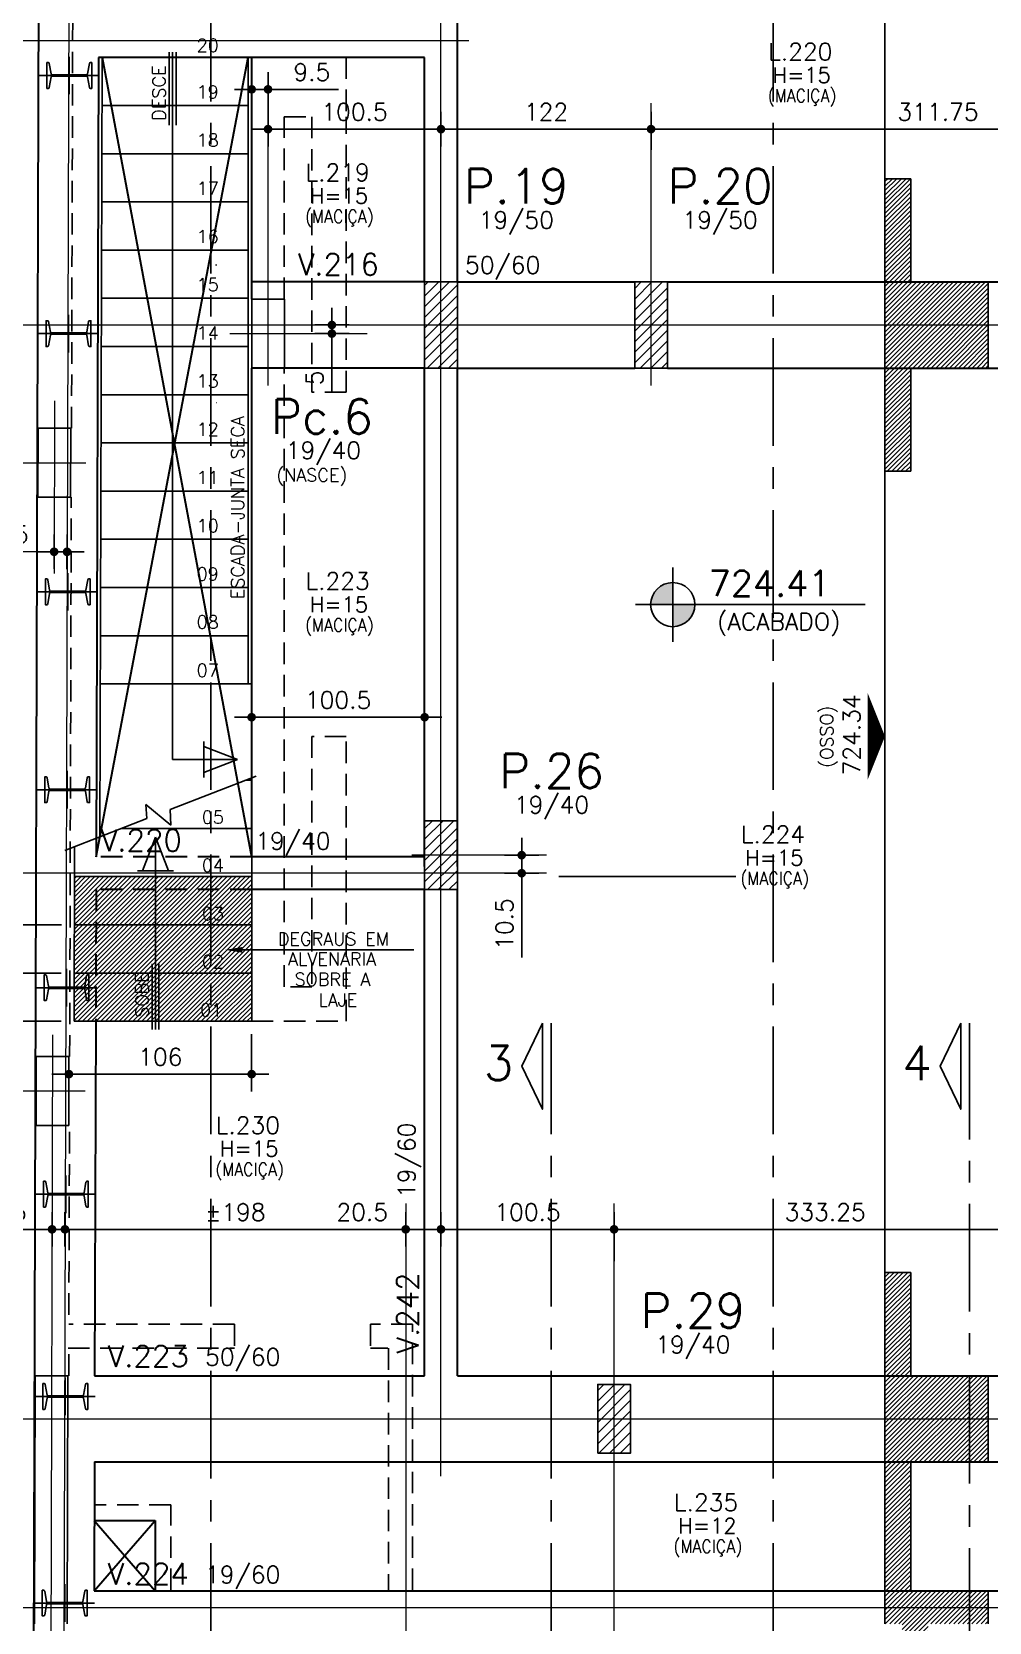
# Model space of a CAD drawing. Header units: inches. Extents: x 0 to 5940, y 0 to 4205.
# Drawn here: x 377 to 933, y 1956 to 2880 of the extents above; entities that cross this region are included whole.
import ezdxf
from ezdxf.enums import TextEntityAlignment as Align

# ---------------------------------------------------------------- set-up
doc = ezdxf.new("R2010")
doc.units = ezdxf.units.IN
doc.header["$LTSCALE"] = 50
doc.header["$MEASUREMENT"] = 0
for name, pattern in [('CENTER', [2, 1.25, -0.25, 0.25, -0.25]), ('DOT', [6.35, 0, -6.35]), ('HIDDEN', [0.375, 0.25, -0.125])]:
    doc.linetypes.add(name, pattern=pattern)
for name, color, linetype in [('ALVENARIA', 10, 'HIDDEN'), ('CORTE-FORMA', 1, 'Continuous'), ('COTA', 6, 'Continuous'), ('ESCADA', 8, 'Continuous'), ('FO-HACHURA_PILAR-MORRE', 252, 'Continuous'), ('FO-TEXTO-LAJES', 152, 'Continuous'), ('FO-TEXTO-VIGAS', 3, 'Continuous'), ('NIVEL', 3, 'Continuous'), ('NIVEL-ARQUITETURA', 3, 'Continuous'), ('P-M', 7, 'Continuous'), ('P-N', 5, 'Continuous'), ('PERFIL-CORTINA', 253, 'Continuous'), ('PILAR METALICO', 210, 'Continuous'), ('TEXTO', 3, 'Continuous')]:
    doc.layers.add(name, color=color, linetype=linetype)
for name, color, linetype, lineweight in [('CR-Pilares', 1, 'Continuous', 20), ('FO-Eixos', 150, 'Continuous', 5), ('FO-Textos dos pilares', 3, 'Continuous', 20), ('FO-Vigas', 2, 'Continuous', 30), ('SEM LAJE', 8, 'Continuous', 30)]:
    doc.layers.add(name, color=color, linetype=linetype, lineweight=lineweight)
doc.styles.add('ROMANS', font='romans.shx')
doc.dimstyles.new('COTA_50', dxfattribs={"dimscale": 5, "dimtxt": 2, "dimasz": 1, "dimexe": 2, "dimexo": 1.5, "dimgap": 1, "dimtad": 1, "dimzin": 12, "dimdsep": 46, "dimtxsty": 'ROMANS', "dimblk1": 'COTA', "dimblk2": 'COTA', "dimsah": 1, "dimcen": -4, "dimdle": 1.5, "dimclrd": 6, "dimclre": 6, "dimclrt": 3, "dimadec": 0, "dimazin": 0, "dimtfac": 1, "dimtofl": 0, "dimtmove": 0, "dimatfit": 3, "dimldrblk": 'COTA', "dimfxl": 1, "dimtolj": 1, "dimtzin": 12, "dimarcsym": 0})
pattern_1 = [(45, (-4340.959, 9121.8574), (-3.0935922, 3.0935922), [])]

# ---------------------------------------------------------------- blocks, each defined once
blk = doc.blocks.new('COTA')
at = {"layer": 'COTA'}
for p, q in [((0, -2), (0, 2)), ((2, 0), (-2, 0))]:
    blk.add_line(p, q, dxfattribs=at)
at = {"layer": 'COTA', "const_width": 0.5}
blk.add_lwpolyline([(-0.25, 0, 1), (0.25, 0, 1)], format="xyb", close=True, dxfattribs=at)
blk = doc.blocks.new('*D62')
at = {"layer": 'COTA', "color": 6, "lineweight": -2, "transparency": 16777216}
for p, q in [((504.27, 2482.39), (504.27, 2471.83)), ((509.27, 2481.83), (599.77, 2481.83)), ((604.77, 2482.39), (604.77, 2471.83))]:
    blk.add_line(p, q, dxfattribs=at)
at = {"layer": 'Defpoints', "color": 0, "transparency": 16777216}
for p in [(504.27, 2489.89), (604.77, 2489.89), (604.77, 2481.83)]:
    blk.add_point(p, dxfattribs=at)
at = {"layer": 'COTA', "color": 6, "lineweight": -2, "transparency": 16777216, "xscale": 5, "yscale": 5, "zscale": 5, "rotation": 180}
blk.add_blockref('COTA', (504.27, 2481.83), dxfattribs=at)
at = {"layer": 'COTA', "color": 6, "lineweight": -2, "transparency": 16777216, "xscale": 5, "yscale": 5, "zscale": 5}
blk.add_blockref('COTA', (604.77, 2481.83), dxfattribs=at)
at = {"layer": 'COTA', "color": 3, "transparency": 16777216, "insert": (554.52, 2491.83), "char_height": 10, "attachment_point": 5, "style": 'ROMANS'}
blk.add_mtext('\\A1;100.5', dxfattribs=at)
blk = doc.blocks.new('*D104')
at = {"layer": 'COTA', "color": 6, "lineweight": -2, "transparency": 16777216}
for p, q in [((736.3, 2811.49), (736.3, 2833.49)), ((1048.05, 2811.49), (1048.05, 2833.49)), ((1043.05, 2823.49), (741.3, 2823.49))]:
    blk.add_line(p, q, dxfattribs=at)
at = {"layer": 'Defpoints', "color": 0, "transparency": 16777216}
for p in [(736.3, 2823.49), (736.3, 2803.99), (1048.05, 2803.99)]:
    blk.add_point(p, dxfattribs=at)
at = {"layer": 'COTA', "color": 6, "lineweight": -2, "transparency": 16777216, "xscale": 5, "yscale": 5, "zscale": 5, "rotation": 180}
blk.add_blockref('COTA', (736.3, 2823.49), dxfattribs=at)
at = {"layer": 'COTA', "color": 6, "lineweight": -2, "transparency": 16777216, "xscale": 5, "yscale": 5, "zscale": 5}
blk.add_blockref('COTA', (1048.05, 2823.49), dxfattribs=at)
at = {"layer": 'COTA', "color": 3, "transparency": 16777216, "insert": (902.97, 2833.49), "char_height": 10, "attachment_point": 5, "style": 'ROMANS'}
blk.add_mtext('\\A1;311.75', dxfattribs=at)
blk = doc.blocks.new('*D105')
at = {"layer": 'COTA', "color": 6, "lineweight": -2, "transparency": 16777216}
for p, q in [((614.27, 2825.7), (614.27, 2813.49)), ((731.3, 2823.49), (619.27, 2823.49)), ((736.3, 2825.7), (736.3, 2813.49))]:
    blk.add_line(p, q, dxfattribs=at)
at = {"layer": 'Defpoints', "color": 0, "transparency": 16777216}
for p in [(614.27, 2833.2), (736.3, 2833.2), (614.27, 2823.49)]:
    blk.add_point(p, dxfattribs=at)
at = {"layer": 'COTA', "color": 6, "lineweight": -2, "transparency": 16777216, "xscale": 5, "yscale": 5, "zscale": 5, "rotation": 180}
blk.add_blockref('COTA', (614.27, 2823.49), dxfattribs=at)
at = {"layer": 'COTA', "color": 6, "lineweight": -2, "transparency": 16777216, "xscale": 5, "yscale": 5, "zscale": 5}
blk.add_blockref('COTA', (736.3, 2823.49), dxfattribs=at)
at = {"layer": 'COTA', "color": 3, "transparency": 16777216, "insert": (675.29, 2833.49), "char_height": 10, "attachment_point": 5, "style": 'ROMANS'}
blk.add_mtext('\\A1;122', dxfattribs=at)
blk = doc.blocks.new('*D108')
at = {"layer": 'COTA', "color": 6, "lineweight": -2, "transparency": 16777216}
for p, q in [((513.8, 2819.11), (513.8, 2833.49)), ((614.27, 2819.11), (614.27, 2833.49)), ((609.27, 2823.49), (518.8, 2823.49))]:
    blk.add_line(p, q, dxfattribs=at)
at = {"layer": 'Defpoints', "color": 0, "transparency": 16777216}
for p in [(513.8, 2823.49), (513.8, 2811.61), (614.27, 2811.61)]:
    blk.add_point(p, dxfattribs=at)
at = {"layer": 'COTA', "color": 6, "lineweight": -2, "transparency": 16777216, "xscale": 5, "yscale": 5, "zscale": 5, "rotation": 180}
blk.add_blockref('COTA', (513.8, 2823.49), dxfattribs=at)
at = {"layer": 'COTA', "color": 6, "lineweight": -2, "transparency": 16777216, "xscale": 5, "yscale": 5, "zscale": 5}
blk.add_blockref('COTA', (614.27, 2823.49), dxfattribs=at)
at = {"layer": 'COTA', "color": 3, "transparency": 16777216, "insert": (564.04, 2833.49), "char_height": 10, "attachment_point": 5, "style": 'ROMANS'}
blk.add_mtext('\\A1;100.5', dxfattribs=at)
blk = doc.blocks.new('*D109')
at = {"layer": 'COTA', "color": 6, "lineweight": -2, "transparency": 16777216}
for p, q in [((504.3, 2853.79), (504.3, 2856.61)), ((513.8, 2822.48), (513.8, 2856.61)), ((499.3, 2846.61), (494.3, 2846.61)), ((518.8, 2846.61), (554.76, 2846.61))]:
    blk.add_line(p, q, dxfattribs=at)
at = {"layer": 'Defpoints', "color": 0, "transparency": 16777216}
for p in [(504.3, 2846.29), (513.8, 2846.61), (513.8, 2814.98)]:
    blk.add_point(p, dxfattribs=at)
at = {"layer": 'COTA', "color": 6, "lineweight": -2, "transparency": 16777216, "xscale": 5, "yscale": 5, "zscale": 5}
blk.add_blockref('COTA', (504.3, 2846.61), dxfattribs=at)
at = {"layer": 'COTA', "color": 6, "lineweight": -2, "transparency": 16777216, "xscale": 5, "yscale": 5, "zscale": 5, "rotation": 180}
blk.add_blockref('COTA', (513.8, 2846.61), dxfattribs=at)
at = {"layer": 'COTA', "color": 3, "transparency": 16777216, "insert": (539.28, 2856.61), "char_height": 10, "attachment_point": 5, "style": 'ROMANS'}
blk.add_mtext('\\A1;9.5', dxfattribs=at)
blk = doc.blocks.new('*D110')
at = {"layer": 'COTA', "color": 6, "lineweight": -2, "transparency": 16777216}
for p, q in [((388.35, 2188.47), (388.35, 2194.32)), ((395.85, 2188.44), (395.85, 2194.32)), ((383.35, 2184.32), (347.39, 2184.32)), ((400.85, 2184.32), (405.85, 2184.32))]:
    blk.add_line(p, q, dxfattribs=at)
at = {"layer": 'Defpoints', "color": 0, "transparency": 16777216}
for p in [(388.35, 2184.32), (388.35, 2180.97), (395.85, 2180.94)]:
    blk.add_point(p, dxfattribs=at)
at = {"layer": 'COTA', "color": 6, "lineweight": -2, "transparency": 16777216, "xscale": 5, "yscale": 5, "zscale": 5}
blk.add_blockref('COTA', (388.35, 2184.32), dxfattribs=at)
at = {"layer": 'COTA', "color": 6, "lineweight": -2, "transparency": 16777216, "xscale": 5, "yscale": 5, "zscale": 5, "rotation": 180}
blk.add_blockref('COTA', (395.85, 2184.32), dxfattribs=at)
at = {"layer": 'COTA', "color": 3, "transparency": 16777216, "insert": (362.87, 2194.32), "char_height": 10, "attachment_point": 5, "style": 'ROMANS'}
blk.add_mtext('\\A1;7.5', dxfattribs=at)
blk = doc.blocks.new('*D111')
at = {"layer": 'COTA', "color": 6, "lineweight": -2, "transparency": 16777216}
for p, q in [((395.82, 2180.25), (395.82, 2194.32)), ((593.77, 2180.25), (593.77, 2194.32)), ((400.82, 2184.32), (588.77, 2184.32))]:
    blk.add_line(p, q, dxfattribs=at)
at = {"layer": 'Defpoints', "color": 0, "transparency": 16777216}
for p in [(593.77, 2184.32), (395.82, 2172.75), (593.77, 2172.75)]:
    blk.add_point(p, dxfattribs=at)
at = {"layer": 'COTA', "color": 6, "lineweight": -2, "transparency": 16777216, "xscale": 5, "yscale": 5, "zscale": 5, "rotation": 180}
blk.add_blockref('COTA', (395.82, 2184.32), dxfattribs=at)
at = {"layer": 'COTA', "color": 6, "lineweight": -2, "transparency": 16777216, "xscale": 5, "yscale": 5, "zscale": 5}
blk.add_blockref('COTA', (593.77, 2184.32), dxfattribs=at)
at = {"layer": 'COTA', "color": 3, "transparency": 16777216, "insert": (494.8, 2194.32), "char_height": 10, "attachment_point": 5, "style": 'ROMANS'}
blk.add_mtext('\\A1;%%P198', dxfattribs=at)
blk = doc.blocks.new('*D112')
at = {"layer": 'COTA', "color": 6, "lineweight": -2, "transparency": 16777216}
for p, q in [((593.77, 2187.37), (593.77, 2194.32)), ((614.27, 2187.37), (614.27, 2194.32)), ((593.77, 2184.32), (548.29, 2184.32)), ((609.27, 2184.32), (598.77, 2184.32))]:
    blk.add_line(p, q, dxfattribs=at)
at = {"layer": 'Defpoints', "color": 0, "transparency": 16777216}
for p in [(593.77, 2184.32), (593.77, 2179.87), (614.27, 2179.87)]:
    blk.add_point(p, dxfattribs=at)
at = {"layer": 'COTA', "color": 6, "lineweight": -2, "transparency": 16777216, "xscale": 5, "yscale": 5, "zscale": 5, "rotation": 180}
blk.add_blockref('COTA', (593.77, 2184.32), dxfattribs=at)
at = {"layer": 'COTA', "color": 6, "lineweight": -2, "transparency": 16777216, "xscale": 5, "yscale": 5, "zscale": 5}
blk.add_blockref('COTA', (614.27, 2184.32), dxfattribs=at)
at = {"layer": 'COTA', "color": 3, "transparency": 16777216, "insert": (568.53, 2194.32), "char_height": 10, "attachment_point": 5, "style": 'ROMANS'}
blk.add_mtext('\\A1;20.5', dxfattribs=at)
blk = doc.blocks.new('*D113')
at = {"layer": 'COTA', "color": 6, "lineweight": -2, "transparency": 16777216}
for p, q in [((614.27, 2183.99), (614.27, 2194.32)), ((714.8, 2183.99), (714.8, 2194.32)), ((619.27, 2184.32), (709.8, 2184.32))]:
    blk.add_line(p, q, dxfattribs=at)
at = {"layer": 'Defpoints', "color": 0, "transparency": 16777216}
for p in [(714.8, 2184.32), (614.27, 2176.49), (714.8, 2176.49)]:
    blk.add_point(p, dxfattribs=at)
at = {"layer": 'COTA', "color": 6, "lineweight": -2, "transparency": 16777216, "xscale": 5, "yscale": 5, "zscale": 5, "rotation": 180}
blk.add_blockref('COTA', (614.27, 2184.32), dxfattribs=at)
at = {"layer": 'COTA', "color": 6, "lineweight": -2, "transparency": 16777216, "xscale": 5, "yscale": 5, "zscale": 5}
blk.add_blockref('COTA', (714.8, 2184.32), dxfattribs=at)
at = {"layer": 'COTA', "color": 3, "transparency": 16777216, "insert": (664.54, 2194.32), "char_height": 10, "attachment_point": 5, "style": 'ROMANS'}
blk.add_mtext('\\A1;100.5', dxfattribs=at)
blk = doc.blocks.new('*D114')
at = {"layer": 'COTA', "color": 6, "lineweight": -2, "transparency": 16777216}
for p, q in [((714.8, 2165.92), (714.8, 2194.32)), ((1048.05, 2165.92), (1048.05, 2194.32)), ((719.8, 2184.32), (1043.05, 2184.32))]:
    blk.add_line(p, q, dxfattribs=at)
at = {"layer": 'Defpoints', "color": 0, "transparency": 16777216}
for p in [(1048.05, 2184.32), (714.8, 2158.42), (1048.05, 2158.42)]:
    blk.add_point(p, dxfattribs=at)
at = {"layer": 'COTA', "color": 6, "lineweight": -2, "transparency": 16777216, "xscale": 5, "yscale": 5, "zscale": 5, "rotation": 180}
blk.add_blockref('COTA', (714.8, 2184.32), dxfattribs=at)
at = {"layer": 'COTA', "color": 6, "lineweight": -2, "transparency": 16777216, "xscale": 5, "yscale": 5, "zscale": 5}
blk.add_blockref('COTA', (1048.05, 2184.32), dxfattribs=at)
at = {"layer": 'COTA', "color": 3, "transparency": 16777216, "insert": (837.42, 2194.32), "char_height": 10, "attachment_point": 5, "style": 'ROMANS'}
blk.add_mtext('\\A1;333.25', dxfattribs=at)
blk = doc.blocks.new('*D268')
at = {"layer": 'COTA', "color": 6, "lineweight": -2, "transparency": 16777216}
for p, q in [((389.57, 2584.56), (389.58, 2587.95)), ((397.07, 2584.53), (397.08, 2587.93)), ((384.55, 2577.97), (348.6, 2578.07)), ((402.05, 2577.91), (407.05, 2577.9))]:
    blk.add_line(p, q, dxfattribs=at)
at = {"layer": 'Defpoints', "color": 0, "transparency": 16777216}
for p in [(389.55, 2577.95), (389.55, 2577.06), (397.05, 2577.03)]:
    blk.add_point(p, dxfattribs=at)
at = {"layer": 'COTA', "color": 6, "lineweight": -2, "transparency": 16777216, "xscale": 5, "yscale": 5, "zscale": 5}
for p, rotation in [((389.55, 2577.95), 359.8263163516679), ((397.05, 2577.93), 179.8263163516679)]:
    blk.add_blockref('COTA', p, dxfattribs=dict(at, rotation=rotation))
at = {"layer": 'COTA', "color": 3, "transparency": 16777216, "insert": (364.1, 2588.03), "char_height": 10, "attachment_point": 5, "rotation": 359.82632, "style": 'ROMANS'}
blk.add_mtext('\\A1;7.5', dxfattribs=at)
blk = doc.blocks.new('*D269')
at = {"layer": 'COTA', "color": 6, "lineweight": -2, "transparency": 16777216}
for p, q in [((661.14, 2406.71), (661.14, 2411.71)), ((668.03, 2401.71), (671.14, 2401.71)), ((661.14, 2386.21), (661.14, 2342.16)), ((668.03, 2391.21), (671.14, 2391.21))]:
    blk.add_line(p, q, dxfattribs=at)
at = {"layer": 'Defpoints', "color": 0, "transparency": 16777216}
for p in [(660.53, 2401.71), (660.53, 2391.21), (661.14, 2391.21)]:
    blk.add_point(p, dxfattribs=at)
at = {"layer": 'COTA', "color": 6, "lineweight": -2, "transparency": 16777216, "xscale": 5, "yscale": 5, "zscale": 5}
for p, rotation in [((661.14, 2401.71), 270), ((661.14, 2391.21), 90)]:
    blk.add_blockref('COTA', p, dxfattribs=dict(at, rotation=rotation))
at = {"layer": 'COTA', "color": 3, "transparency": 16777216, "insert": (651.14, 2361.68), "char_height": 10, "attachment_point": 5, "rotation": 90, "style": 'ROMANS'}
blk.add_mtext('\\A1;10.5', dxfattribs=at)
blk = doc.blocks.new('*D316')
at = {"layer": 'COTA', "color": 6, "lineweight": -2, "transparency": 16777216}
for p, q in [((504.3, 2297.71), (504.3, 2264.49)), ((398.16, 2277.21), (398.16, 2264.49)), ((403.16, 2274.49), (499.3, 2274.49))]:
    blk.add_line(p, q, dxfattribs=at)
at = {"layer": 'Defpoints', "color": 0, "transparency": 16777216}
for p in [(504.3, 2305.21), (398.16, 2284.71), (504.3, 2274.49)]:
    blk.add_point(p, dxfattribs=at)
at = {"layer": 'COTA', "color": 6, "lineweight": -2, "transparency": 16777216, "xscale": 5, "yscale": 5, "zscale": 5, "rotation": 180}
blk.add_blockref('COTA', (398.16, 2274.49), dxfattribs=at)
at = {"layer": 'COTA', "color": 6, "lineweight": -2, "transparency": 16777216, "xscale": 5, "yscale": 5, "zscale": 5}
blk.add_blockref('COTA', (504.3, 2274.49), dxfattribs=at)
at = {"layer": 'COTA', "color": 3, "transparency": 16777216, "insert": (451.23, 2284.49), "char_height": 10, "attachment_point": 5, "style": 'ROMANS'}
blk.add_mtext('\\A1;106', dxfattribs=at)
blk = doc.blocks.new('*D317')
at = {"layer": 'COTA', "color": 6, "lineweight": -2, "transparency": 16777216}
for p, q in [((305.58, 2391.21), (274.73, 2391.21)), ((284.73, 2310.21), (284.73, 2386.21)), ((393.64, 2305.21), (274.73, 2305.21))]:
    blk.add_line(p, q, dxfattribs=at)
at = {"layer": 'Defpoints', "color": 0, "transparency": 16777216}
for p in [(284.73, 2391.21), (313.08, 2391.21), (401.14, 2305.21)]:
    blk.add_point(p, dxfattribs=at)
at = {"layer": 'COTA', "color": 6, "lineweight": -2, "transparency": 16777216, "xscale": 5, "yscale": 5, "zscale": 5}
for p, rotation in [((284.73, 2391.21), 90), ((284.73, 2305.21), 270)]:
    blk.add_blockref('COTA', p, dxfattribs=dict(at, rotation=rotation))
at = {"layer": 'COTA', "color": 3, "transparency": 16777216, "insert": (274.73, 2348.21), "char_height": 10, "attachment_point": 5, "rotation": 90, "style": 'ROMANS'}
blk.add_mtext('\\A1;86', dxfattribs=at)
blk = doc.blocks.new('*D318')
at = {"layer": 'COTA', "color": 6, "lineweight": -2, "transparency": 16777216}
for p, q in [((393.73, 2333.21), (319.23, 2333.21)), ((329.23, 2310.21), (329.23, 2328.21)), ((393.64, 2305.21), (319.23, 2305.21))]:
    blk.add_line(p, q, dxfattribs=at)
at = {"layer": 'Defpoints', "color": 0, "transparency": 16777216}
for p in [(329.23, 2333.21), (401.23, 2333.21), (401.14, 2305.21)]:
    blk.add_point(p, dxfattribs=at)
at = {"layer": 'COTA', "color": 6, "lineweight": -2, "transparency": 16777216, "xscale": 5, "yscale": 5, "zscale": 5}
for p, rotation in [((329.23, 2333.21), 90), ((329.23, 2305.21), 270)]:
    blk.add_blockref('COTA', p, dxfattribs=dict(at, rotation=rotation))
at = {"layer": 'COTA', "color": 3, "transparency": 16777216, "insert": (319.23, 2319.21), "char_height": 10, "attachment_point": 5, "rotation": 90, "style": 'ROMANS'}
blk.add_mtext('\\A1;28', dxfattribs=at)
blk = doc.blocks.new('*D319')
at = {"layer": 'COTA', "color": 6, "lineweight": -2, "transparency": 16777216}
for p, q in [((393.81, 2361.21), (319.23, 2361.21)), ((329.23, 2338.21), (329.23, 2356.21)), ((393.73, 2333.21), (319.23, 2333.21))]:
    blk.add_line(p, q, dxfattribs=at)
at = {"layer": 'Defpoints', "color": 0, "transparency": 16777216}
for p in [(329.23, 2361.21), (401.31, 2361.21), (401.23, 2333.21)]:
    blk.add_point(p, dxfattribs=at)
at = {"layer": 'COTA', "color": 6, "lineweight": -2, "transparency": 16777216, "xscale": 5, "yscale": 5, "zscale": 5}
for p, rotation in [((329.23, 2361.21), 90), ((329.23, 2333.21), 270)]:
    blk.add_blockref('COTA', p, dxfattribs=dict(at, rotation=rotation))
at = {"layer": 'COTA', "color": 3, "transparency": 16777216, "insert": (319.23, 2347.21), "char_height": 10, "attachment_point": 5, "rotation": 90, "style": 'ROMANS'}
blk.add_mtext('\\A1;28', dxfattribs=at)
blk = doc.blocks.new('*D355')
at = {"layer": 'COTA', "color": 6, "lineweight": -2, "transparency": 16777216}
for p, q in [((550.9, 2714.71), (550.9, 2719.71)), ((550.65, 2709.71), (540.9, 2709.71)), ((550.65, 2704.71), (540.9, 2704.71)), ((550.9, 2704.71), (550.9, 2670.65)), ((550.9, 2699.71), (550.9, 2694.71))]:
    blk.add_line(p, q, dxfattribs=at)
at = {"layer": 'Defpoints', "color": 0, "transparency": 16777216}
for p in [(558.15, 2709.71), (550.9, 2704.71), (558.15, 2704.71)]:
    blk.add_point(p, dxfattribs=at)
at = {"layer": 'COTA', "color": 6, "lineweight": -2, "transparency": 16777216, "xscale": 5, "yscale": 5, "zscale": 5}
for p, rotation in [((550.9, 2709.71), 270), ((550.9, 2704.71), 90)]:
    blk.add_blockref('COTA', p, dxfattribs=dict(at, rotation=rotation))
at = {"layer": 'COTA', "color": 3, "transparency": 16777216, "insert": (540.9, 2678.99), "char_height": 10, "attachment_point": 5, "rotation": 90, "style": 'ROMANS'}
blk.add_mtext('\\A1;5', dxfattribs=at)
blk = doc.blocks.new('*D414')
at = {"layer": 'COTA', "color": 6, "lineweight": -2, "transparency": 16777216}
for p, q in [((238.04, 1964.71), (224.57, 1964.71)), ((234.57, 1959.71), (234.57, 1773.71)), ((404.6, 1768.71), (224.57, 1768.71))]:
    blk.add_line(p, q, dxfattribs=at)
at = {"layer": 'Defpoints', "color": 0, "transparency": 16777216}
for p in [(245.54, 1964.71), (234.57, 1768.71), (412.1, 1768.71)]:
    blk.add_point(p, dxfattribs=at)
at = {"layer": 'COTA', "color": 6, "lineweight": -2, "transparency": 16777216, "xscale": 5, "yscale": 5, "zscale": 5}
for p, rotation in [((234.57, 1964.71), 90), ((234.57, 1768.71), 270)]:
    blk.add_blockref('COTA', p, dxfattribs=dict(at, rotation=rotation))
at = {"layer": 'COTA', "color": 3, "transparency": 16777216, "insert": (224.57, 1866.71), "char_height": 10, "attachment_point": 5, "rotation": 90, "style": 'ROMANS'}
blk.add_mtext('\\A1;196', dxfattribs=at)
blk = doc.blocks.new('A$7E7B159102C265')
at = {"layer": 'PERFIL-CORTINA'}
for p, q in [((22.96, 2376.89), (22.96, 2398.7)), ((5.62, 2387.79), (40.31, 2387.79)), ((22.51, 2226.89), (22.51, 2248.7)), ((5.16, 2237.79), (39.86, 2237.79)), ((22.05, 2076.89), (22.05, 2098.7)), ((4.71, 2087.8), (39.4, 2087.8)), ((21.71, 1961.9), (21.71, 1983.72)), ((4.36, 1972.81), (39.06, 1972.81)), ((21.36, 1846.9), (21.36, 1868.72)), ((4.01, 1857.81), (38.71, 1857.81)), ((20.99, 1726.92), (20.99, 1748.74)), ((3.65, 1737.83), (38.34, 1737.83)), ((20.64, 1609.39), (20.64, 1631.2)), ((3.29, 1620.29), (37.99, 1620.29)), ((20.27, 1489.39), (20.27, 1511.2)), ((2.93, 1500.3), (37.62, 1500.3))]:
    blk.add_line(p, q, dxfattribs=at)
for points in [[(32.93, 2387.4), (13, 2387.4, 0.348536), (12.39, 2386.92), (11.33, 2380.78, -0.348536), (10.72, 2380.29), (9.96, 2380.29), (9.96, 2395.29), (10.72, 2395.29, -0.348536), (11.33, 2394.81), (12.39, 2388.67, 0.348536), (13, 2388.19), (32.93, 2388.19, 0.348536), (33.54, 2388.67), (34.6, 2394.81, -0.348536), (35.21, 2395.29), (35.96, 2395.29), (35.96, 2380.29), (35.21, 2380.29, -0.348536), (34.6, 2380.78), (33.54, 2386.92, 0.34905), (32.93, 2387.4)], [(32.47, 2237.4), (12.55, 2237.4, 0.348536), (11.94, 2236.92), (10.87, 2230.78, -0.348536), (10.26, 2230.29), (9.51, 2230.29), (9.51, 2245.29), (10.26, 2245.29, -0.348536), (10.87, 2244.81), (11.94, 2238.67, 0.348536), (12.55, 2238.19), (32.47, 2238.19, 0.348536), (33.08, 2238.67), (34.15, 2244.81, -0.348536), (34.76, 2245.29), (35.51, 2245.29), (35.51, 2230.29), (34.76, 2230.29, -0.348536), (34.15, 2230.78), (33.08, 2236.92, 0.34905), (32.47, 2237.4)], [(32.02, 2087.4), (12.09, 2087.4, 0.348536), (11.48, 2086.92), (10.42, 2080.78, -0.348536), (9.81, 2080.3), (9.05, 2080.3), (9.05, 2095.3), (9.81, 2095.3, -0.348536), (10.42, 2094.81), (11.48, 2088.67, 0.348536), (12.09, 2088.19), (32.02, 2088.19, 0.348536), (32.63, 2088.67), (33.69, 2094.81, -0.348536), (34.3, 2095.3), (35.05, 2095.3), (35.05, 2080.3), (34.3, 2080.3, -0.348536), (33.69, 2080.78), (32.63, 2086.92, 0.34905), (32.02, 2087.4)], [(31.67, 1972.42), (11.74, 1972.42, 0.348536), (11.13, 1971.94), (10.07, 1965.8, -0.348536), (9.46, 1965.31), (8.71, 1965.31), (8.71, 1980.31), (9.46, 1980.31, -0.348536), (10.07, 1979.83), (11.13, 1973.69, 0.348536), (11.74, 1973.21), (31.67, 1973.21, 0.348536), (32.28, 1973.69), (33.34, 1979.83, -0.348536), (33.95, 1980.31), (34.71, 1980.31), (34.71, 1965.31), (33.95, 1965.31, -0.348536), (33.34, 1965.8), (32.28, 1971.94, 0.34905), (31.67, 1972.42)], [(31.32, 1857.42), (11.39, 1857.42, 0.348536), (10.79, 1856.94), (9.72, 1850.8, -0.348536), (9.11, 1850.31), (8.36, 1850.31), (8.36, 1865.31), (9.11, 1865.31, -0.348536), (9.72, 1864.83), (10.79, 1858.69, 0.348536), (11.39, 1858.21), (31.32, 1858.21, 0.348536), (31.93, 1858.69), (33, 1864.83, -0.348536), (33.6, 1865.31), (34.36, 1865.31), (34.36, 1850.31), (33.6, 1850.31, -0.348536), (33, 1850.8), (31.93, 1856.94, 0.34905), (31.32, 1857.42)], [(30.96, 1737.44), (11.03, 1737.44, 0.348536), (10.42, 1736.96), (9.36, 1730.82, -0.348536), (8.75, 1730.33), (7.99, 1730.33), (7.99, 1745.33), (8.75, 1745.33, -0.348536), (9.36, 1744.85), (10.42, 1738.71, 0.348536), (11.03, 1738.23), (30.96, 1738.23, 0.348536), (31.57, 1738.71), (32.63, 1744.85, -0.348536), (33.24, 1745.33), (33.99, 1745.33), (33.99, 1730.33), (33.24, 1730.33, -0.348536), (32.63, 1730.82), (31.57, 1736.96, 0.34905), (30.96, 1737.44)], [(30.6, 1619.9), (10.67, 1619.9, 0.348536), (10.07, 1619.42), (9, 1613.28, -0.348536), (8.39, 1612.79), (7.64, 1612.79), (7.64, 1627.79), (8.39, 1627.79, -0.348536), (9, 1627.31), (10.07, 1621.17, 0.348536), (10.67, 1620.69), (30.6, 1620.69, 0.348536), (31.21, 1621.17), (32.28, 1627.31, -0.348536), (32.88, 1627.79), (33.64, 1627.79), (33.64, 1612.79), (32.88, 1612.79, -0.348536), (32.28, 1613.28), (31.21, 1619.42, 0.34905), (30.6, 1619.9)], [(30.24, 1499.9), (10.31, 1499.9, 0.348536), (9.7, 1499.42), (8.64, 1493.28, -0.348536), (8.03, 1492.8), (7.27, 1492.8), (7.27, 1507.8), (8.03, 1507.8, -0.348536), (8.64, 1507.31), (9.7, 1501.17, 0.348536), (10.31, 1500.69), (30.24, 1500.69, 0.348536), (30.85, 1501.17), (31.91, 1507.31, -0.348536), (32.52, 1507.8), (33.27, 1507.8), (33.27, 1492.8), (32.52, 1492.8, -0.348536), (31.91, 1493.28), (30.85, 1499.42, 0.34905), (30.24, 1499.9)]]:
    blk.add_lwpolyline(points, format="xyb", dxfattribs=at)

msp = doc.modelspace()

# ---------------------------------------------------------------- hatches: boundary and pattern name
at = {"layer": 'CORTE-FORMA'}
h = msp.add_hatch(dxfattribs=at)
h.set_pattern_fill('ANSI31', color=70, scale=15)
h.set_pattern_definition([(45, (-4683.757, 9121.8574), (-1.3258252, 1.3258252), [])])
h.paths.add_polyline_path([(932.174, 2684.707), (887.174, 2684.707), (887.174, 2624.707), (872.174, 2624.707), (872.174, 2794.707), (887.174, 2794.707), (887.174, 2734.707), (932.174, 2734.707)])
h = msp.add_hatch(dxfattribs=at)
h.set_pattern_fill('ANSI31', color=70, scale=15)
h.set_pattern_definition([(45, (-4662.459, 9121.8574), (-1.3258252, 1.3258252), [])])
h.paths.add_polyline_path([(897.174, 1955.207), (932.174, 1955.207), (932.174, 1974.207), (887.174, 1974.207), (887.174, 2049.207), (932.174, 2049.207), (932.174, 2099.207), (887.174, 2099.207), (887.174, 2159.207), (872.174, 2159.207), (872.174, 1955.207), (882.174, 1955.207), (882.174, 1895.207), (897.174, 1895.207)])
at = {"layer": 'ESCADA'}
h = msp.add_hatch(dxfattribs=at)
h.set_pattern_fill('ANSI31', color=253, scale=15)
h.set_pattern_definition([(45, (-4622.2249, 9121.8574), (-1.3258252, 1.3258252), [])])
h.paths.add_polyline_path([(504.304, 2389.207), (401.391, 2389.207), (401.143, 2305.207), (504.304, 2305.207)])
at = {"layer": 'FO-HACHURA_PILAR-MORRE'}
h = msp.add_hatch(dxfattribs=at)
h.set_pattern_fill('ANSI31', color=256, scale=35)
h.set_pattern_definition(pattern_1)
h.paths.add_polyline_path([(623.771, 2734.707), (614.271, 2734.707), (604.771, 2734.707), (604.771, 2709.707), (604.771, 2684.707), (614.271, 2684.707), (623.771, 2684.707), (623.771, 2709.707)])
h = msp.add_hatch(dxfattribs=at)
h.set_pattern_fill('ANSI31', color=256, scale=35)
h.set_pattern_definition(pattern_1)
h.paths.add_polyline_path([(745.804, 2734.707), (736.304, 2734.707), (726.804, 2734.707), (726.804, 2709.707), (726.804, 2684.707), (736.304, 2684.707), (745.804, 2684.707), (745.804, 2709.707)])
h = msp.add_hatch(dxfattribs=at)
h.set_pattern_fill('ANSI31', color=256, scale=35)
h.set_pattern_definition(pattern_1)
h.paths.add_polyline_path([(623.771, 2381.707), (623.771, 2421.707), (604.771, 2421.707), (604.771, 2381.707)])
h = msp.add_hatch(dxfattribs=at)
h.set_pattern_fill('ANSI31', color=256, scale=35)
h.set_pattern_definition(pattern_1)
h.paths.add_polyline_path([(705.304, 2054.207), (714.804, 2054.207), (724.304, 2054.207), (724.304, 2074.207), (724.304, 2094.207), (714.804, 2094.207), (705.304, 2094.207), (705.304, 2074.207)])
at = {"layer": 'NIVEL-ARQUITETURA'}
h = msp.add_hatch(color=1, dxfattribs=at)
h.paths.add_polyline_path([(760.722, 2542.337), (761.698, 2547.245), (748.873, 2547.245), (748.873, 2538.316), (754.193, 2535.672), (757.942, 2538.177)])
h.paths.add_polyline_path([(748.873, 2538.316), (748.873, 2534.42), (753.781, 2535.397), (754.193, 2535.672)])
h.paths.add_polyline_path([(748.873, 2560.07), (743.965, 2559.094), (739.804, 2556.314), (737.024, 2552.153), (736.048, 2547.245), (748.873, 2547.245)])

# ---------------------------------------------------------------- linework, layer by layer
at = {"layer": 'ALVENARIA'}
for p, q in [((523.27, 2325.207), (523.27, 2684.707)), ((559.27, 2670.672), (539.27, 2670.672)), ((559.27, 2670.672), (539.27, 2670.672)), ((559.27, 2470.672), (539.27, 2470.672)), ((559.27, 2470.672), (539.27, 2470.672)), ((539.27, 2470.672), (539.27, 2325.207)), ((559.27, 2305.207), (559.27, 2470.672)), ((539.27, 2325.207), (523.27, 2325.207)), ((504.304, 2305.207), (559.27, 2305.207)), ((494.304, 2129.207), (494.304, 2115.207)), ((597.804, 2129.207), (573.304, 2129.207)), ((573.304, 2129.207), (573.304, 2115.207)), ((597.804, 1974.707), (597.804, 2129.207)), ((397.631, 2115.207), (494.304, 2115.207)), ((573.304, 2115.207), (583.304, 2115.207)), ((583.804, 2115.207), (583.804, 1974.707)), ((457.331, 2024.207), (412.871, 2024.207)), ((457.331, 1974.707), (457.331, 2024.207))]:
    msp.add_line(p, q, dxfattribs=at)
at = {"layer": 'ALVENARIA', "flags": 128}
for points in [[(399.662, 2649.707), (400.654, 2985.207)], [(559.27, 2865.207), (559.27, 2830.672)], [(523.27, 2830.672), (539.27, 2830.672)], [(523.27, 2724.707), (523.27, 2830.672)], [(539.27, 2830.672), (539.27, 2670.672)], [(559.27, 2670.672), (559.27, 2830.672)], [(398.582, 2284.707), (399.543, 2609.707)], [(398.139, 2134.672), (398.464, 2244.707)], [(494.304, 2129.207), (398.158, 2129.207)], [(398.034, 2099.207), (398.08, 2114.672)]]:
    msp.add_lwpolyline(points, dxfattribs=at)
at = {"layer": 'CORTE-FORMA', "color": 8}
for p, q in [((872.174, 2925.207), (872.174, 2794.707)), ((872.174, 2624.707), (872.174, 2159.207))]:
    msp.add_line(p, q, dxfattribs=at)
at = {"layer": 'CORTE-FORMA', "color": 70}
for p, q in [((872.174, 2794.707), (887.174, 2794.707)), ((872.174, 2624.707), (887.174, 2624.707)), ((872.174, 2159.207), (887.174, 2159.207))]:
    msp.add_line(p, q, dxfattribs=at)
at = {"layer": 'CORTE-FORMA'}
for p, q in [((872.174, 2794.707), (872.174, 2624.707)), ((887.174, 2794.707), (887.174, 2734.707)), ((932.174, 2734.707), (887.174, 2734.707)), ((932.174, 2734.707), (932.174, 2684.707)), ((887.174, 2684.707), (887.174, 2624.707)), ((932.174, 2684.707), (887.174, 2684.707)), ((872.174, 2159.207), (872.174, 1955.207)), ((887.174, 2159.207), (887.174, 2099.207)), ((932.174, 2099.207), (887.174, 2099.207)), ((932.174, 2099.207), (932.174, 2049.207)), ((887.174, 2049.207), (887.174, 1974.207)), ((932.174, 2049.207), (887.174, 2049.207)), ((887.174, 1974.207), (932.174, 1974.207)), ((932.174, 1974.207), (932.174, 1955.207))]:
    msp.add_line(p, q, dxfattribs=at)
at = {"layer": 'CR-Pilares', "linetype": 'DOT', "ltscale": 0.2}
for p, q in [((542.761, 2744.707), (483.761, 2744.707)), ((483.761, 2744.707), (483.761, 2664.707)), ((483.761, 2664.707), (542.761, 2664.707))]:
    msp.add_line(p, q, dxfattribs=at)
at = {"layer": 'ESCADA'}
for p, q in [((417.421, 2865.207), (416.048, 2412.341)), ((502.304, 2501.207), (502.304, 2865.207)), ((502.304, 2837.207), (417.336, 2837.207)), ((502.304, 2809.207), (417.251, 2809.207)), ((502.304, 2781.207), (417.167, 2781.207)), ((502.304, 2753.207), (417.082, 2753.207)), ((502.304, 2725.207), (416.997, 2725.207)), ((502.304, 2697.207), (416.912, 2697.207)), ((502.304, 2669.207), (416.827, 2669.207)), ((416.742, 2641.207), (502.304, 2641.207)), ((416.657, 2613.207), (502.304, 2613.207)), ((416.572, 2585.207), (502.304, 2585.207)), ((416.488, 2557.207), (502.304, 2557.207)), ((416.403, 2529.207), (502.304, 2529.207)), ((504.304, 2501.207), (416.318, 2501.207)), ((456.921, 2428.173), (506.875, 2447.523)), ((500.897, 2445.207), (504.304, 2445.207)), ((443.434, 2422.949), (442.798, 2431.079)), ((442.798, 2431.079), (457.295, 2419.211)), ((395.727, 2404.47), (443.434, 2422.949)), ((457.295, 2419.211), (456.921, 2428.173)), ((428.611, 2417.207), (504.304, 2417.207)), ((401.143, 2305.207), (401.443, 2406.684)), ((504.304, 2305.207), (504.304, 2400.707)), ((401.391, 2389.207), (504.304, 2389.207)), ((682.657, 2389.207), (785.57, 2389.207)), ((401.309, 2361.207), (504.304, 2361.207)), ((401.226, 2333.207), (504.304, 2333.207)), ((401.143, 2305.207), (504.304, 2305.207))]:
    msp.add_line(p, q, dxfattribs=at)
at = {"layer": 'FO-Eixos'}
for p, q in [((400.571, 3739.455), (392.062, 932.306)), ((614.271, 2040.835), (614.271, 3084.819)), ((630.414, 2874.707), (219.571, 2874.707)), ((513.804, 2674.535), (513.804, 2838.491)), ((736.304, 2674.535), (736.304, 2838.491)), ((219.571, 2709.707), (3542.289, 2709.707)), ((491.622, 2704.707), (571.421, 2704.707)), ((389.816, 2665.714), (389.512, 2565.271)), ((219.571, 2629.707), (407.889, 2629.707)), ((675.5, 2401.707), (597.31, 2401.707)), ((675.5, 2391.207), (219.571, 2391.207)), ((388.7, 2297.374), (387.576, 1926.709)), ((219.571, 2264.707), (407.569, 2264.707)), ((593.77, 2199.325), (593.77, 1616.098)), ((714.804, 332.413), (714.804, 2199.325)), ((219.571, 2074.207), (3209.151, 2074.207)), ((219.571, 1964.707), (1094.698, 1964.707))]:
    msp.add_line(p, q, dxfattribs=at)
at = {"layer": 'FO-Vigas'}
for p, q in [((383.071, 3739.257), (374.715, 982.707)), ((623.771, 2734.707), (623.771, 2985.207)), ((415.421, 2865.207), (414.013, 2400.707)), ((604.771, 2865.207), (415.421, 2865.207)), ((504.304, 2724.707), (504.304, 2865.207)), ((604.771, 2734.707), (604.771, 2865.207)), ((604.771, 2734.707), (504.304, 2734.707)), ((623.771, 2734.707), (726.804, 2734.707)), ((745.804, 2734.707), (1018.304, 2734.707)), ((604.771, 2684.707), (504.304, 2684.707)), ((504.304, 2400.707), (504.304, 2684.707)), ((604.771, 2395.207), (604.771, 2684.707)), ((623.771, 2684.707), (726.804, 2684.707)), ((623.771, 2395.207), (623.771, 2684.707)), ((745.804, 2684.707), (1018.304, 2684.707)), ((604.771, 2400.707), (504.27, 2400.707)), ((604.771, 2381.707), (504.27, 2381.707)), ((604.771, 2099.207), (604.771, 2381.707)), ((623.771, 2099.207), (623.771, 2381.707)), ((413.724, 2305.207), (413.099, 2099.207)), ((413.099, 2099.207), (604.771, 2099.207)), ((623.771, 2099.207), (1018.304, 2099.207)), ((412.948, 2049.207), (412.72, 1974.207)), ((412.948, 2049.207), (1045.304, 2049.207)), ((412.72, 1974.207), (1045.304, 1974.207))]:
    msp.add_line(p, q, dxfattribs=at)
at = {"layer": 'FO-Vigas', "linetype": 'HIDDEN'}
for p, q in [((504.27, 2400.707), (414.013, 2400.707)), ((413.956, 2381.707), (413.724, 2305.207)), ((504.27, 2381.707), (413.956, 2381.707))]:
    msp.add_line(p, q, dxfattribs=at)
at = {"layer": 'FO-Vigas', "flags": 128}
for points in [[(412.845, 2015.207), (448.331, 2015.207)], [(448.331, 2015.207), (448.331, 1974.707)]]:
    msp.add_lwpolyline(points, dxfattribs=at)
at = {"layer": 'NIVEL', "color": 1}
msp.add_lwpolyline([(872.174, 2470.697, 0, 50, 0), (862.174, 2470.697, 50, 50, 0)], format="xyseb", dxfattribs=at)
at = {"layer": 'NIVEL-ARQUITETURA', "color": 1}
for p, q in [((748.873, 2568.788), (748.873, 2525.703)), ((727.331, 2547.245), (860.746, 2547.245))]:
    msp.add_line(p, q, dxfattribs=at)
msp.add_circle((748.873, 2547.245), 12.825, dxfattribs=at)
at = {"layer": 'P-M'}
for points in [[(623.771, 2734.707), (614.271, 2734.707), (604.771, 2734.707), (604.771, 2709.707), (604.771, 2684.707), (614.271, 2684.707), (623.771, 2684.707), (623.771, 2709.707), (623.771, 2734.707)], [(745.804, 2734.707), (736.304, 2734.707), (726.804, 2734.707), (726.804, 2709.707), (726.804, 2684.707), (736.304, 2684.707), (745.804, 2684.707), (745.804, 2709.707), (745.804, 2734.707)], [(705.304, 2054.207), (714.804, 2054.207), (724.304, 2054.207), (724.304, 2074.207), (724.304, 2094.207), (714.804, 2094.207), (705.304, 2094.207), (705.304, 2074.207), (705.304, 2054.207)]]:
    msp.add_lwpolyline(points, close=True, dxfattribs=at)
at = {"layer": 'P-M', "flags": 128}
msp.add_lwpolyline([(623.771, 2381.707), (623.771, 2421.707), (604.771, 2421.707), (604.771, 2381.707)], close=True, dxfattribs=at)
at = {"layer": 'P-N'}
for p, q in [((380.268, 2649.707), (380.147, 2609.707)), ((380.268, 2649.707), (399.268, 2649.707)), ((399.268, 2649.707), (399.147, 2609.707)), ((380.147, 2609.707), (399.147, 2609.707)), ((379.161, 2284.707), (379.04, 2244.707)), ((379.161, 2284.707), (398.161, 2284.707)), ((398.161, 2284.707), (398.04, 2244.707)), ((379.04, 2244.707), (398.04, 2244.707)), ((378.599, 2099.207), (378.163, 1955.207)), ((378.599, 2099.207), (397.599, 2099.207)), ((397.599, 2099.207), (397.163, 1955.207)), ((397.386, 2049.207), (397.448, 2049.207))]:
    msp.add_line(p, q, dxfattribs=at)
msp.add_lwpolyline([(523.304, 2684.707), (523.304, 2724.707), (504.304, 2724.707), (504.304, 2684.707)], close=True, dxfattribs=at)
at = {"layer": 'SEM LAJE'}
for p, q in [((414.013, 2400.707), (502.304, 2865.207)), ((417.421, 2865.207), (504.27, 2400.707)), ((412.725, 1974.207), (448.331, 2015.207)), ((412.845, 2015.207), (448.331, 1974.207))]:
    msp.add_line(p, q, dxfattribs=at)
at = {"layer": 'TEXTO', "color": 8, "linetype": 'CENTER'}
for p, q in [((480.674, 439.564), (480.674, 3797.333)), ((807.174, 439.564), (807.174, 3797.333)), ((678.174, 439.564), (678.174, 2254.064)), ((921.174, 1336.564), (921.174, 2254.064))]:
    msp.add_line(p, q, dxfattribs=at)
at = {"layer": 'TEXTO', "color": 8}
for p, q in [((456.353, 2825.749), (456.353, 2868.122)), ((458.353, 2457.302), (458.353, 2868.122)), ((460.353, 2825.749), (460.353, 2868.122)), ((476.611, 2446.802), (476.611, 2467.802)), ((496.125, 2457.302), (476.611, 2464.802)), ((496.125, 2457.302), (458.353, 2457.302)), ((476.611, 2449.802), (496.125, 2457.302)), ((448.437, 2412.058), (440.937, 2392.544)), ((448.437, 2412.058), (448.437, 2300.477)), ((455.937, 2392.544), (448.437, 2412.058)), ((458.937, 2392.544), (437.937, 2392.544)), ((446.437, 2338.66), (446.437, 2300.477)), ((450.437, 2338.66), (450.437, 2300.477)), ((498.952, 2346.687), (598.478, 2346.687))]:
    msp.add_line(p, q, dxfattribs=at)
at = {"layer": 'TEXTO', "color": 3}
for p, q in [((678.174, 2254.064), (678.174, 2304.064)), ((921.174, 2254.064), (921.174, 2304.064))]:
    msp.add_line(p, q, dxfattribs=at)
for points in [[(673.174, 2304.064), (673.174, 2254.064), (661.174, 2279.064), (673.174, 2304.064)], [(916.174, 2304.064), (916.174, 2254.064), (904.174, 2279.064), (916.174, 2304.064)]]:
    msp.add_lwpolyline(points, dxfattribs=at)
at = {"layer": 'TEXTO', "color": 8}
msp.add_solid([(498.952, 2345.02), (498.952, 2348.353), (488.952, 2346.687)], dxfattribs=at)

# ---------------------------------------------------------------- block references
at = {"layer": 'PILAR METALICO'}
msp.add_blockref('A$7E7B159102C265', (375.425, 466.889), dxfattribs=at)

# ---------------------------------------------------------------- texts
at = {"layer": 'FO-TEXTO-LAJES', "style": 'ROMANS'}
for s, p in [('L.220', (804.378, 2863.48)), ('L.219', (535.614, 2793.35)), ('L.223', (535.614, 2555.95)), ('L.224', (788.482, 2408.769)), ('L.230', (483.472, 2239.752)), ('L.235', (749.628, 2020.687))]:
    msp.add_text(s, height=10, dxfattribs=at).set_placement(p)
at = {"layer": 'FO-TEXTO-LAJES', "color": 3, "style": 'ROMANS'}
for s, p in [('H=15', (806.805, 2850.399)), ('H=15', (538.041, 2780.269)), ('H=15', (538.041, 2542.869)), ('H=15', (790.909, 2395.687)), ('H=15', (485.899, 2226.671)), ('H=12', (752.055, 2007.606))]:
    msp.add_text(s, height=9, dxfattribs=at).set_placement(p)
at = {"layer": 'FO-TEXTO-LAJES', "color": 4, "style": 'ROMANS', "width": 0.9}
for p in [(804.06, 2839.181), (535.296, 2769.051), (535.296, 2531.651), (788.164, 2384.47), (483.154, 2215.453), (749.31, 1996.388)]:
    msp.add_text('(MACIÇA)', height=7.5, dxfattribs=at).set_placement(p)
at = {"layer": 'FO-TEXTO-VIGAS', "color": 1, "style": 'ROMANS'}
for s, p in [('V.216', (531.066, 2738.688)), ('V.220', (416.624, 2404.08)), ('V.223', (420.645, 2104.4)), ('V.224', (420.645, 1977.924))]:
    msp.add_text(s, height=12.5, dxfattribs=at).set_placement(p)
at = {"layer": 'FO-TEXTO-VIGAS', "style": 'ROMANS'}
for s, p in [('50/60', (628.237, 2739.509)), ('19/40', (506.403, 2404.901)), ('50/60', (477.253, 2105.22)), ('19/60', (477.253, 1978.744))]:
    msp.add_text(s, height=10, dxfattribs=at).set_placement(p)
msp.add_text('19/60', height=10, rotation=90, dxfattribs=at).set_placement((599.341, 2202.577))
at = {"layer": 'FO-TEXTO-VIGAS', "color": 1, "style": 'ROMANS'}
msp.add_text('V.242', height=12.5, rotation=90, dxfattribs=at).set_placement((601.173, 2112.15))
at = {"layer": 'FO-Textos dos pilares', "color": 1, "style": 'ROMANS'}
for s, p in [('P.19', (627.58, 2780.377)), ('P.20', (745.968, 2780.377)), ('Pc.6', (515.531, 2646.56)), ('P.26', (648.046, 2440.654)), ('P.29', (730.156, 2127.064))]:
    msp.add_text(s, height=20, dxfattribs=at).set_placement(p)
at = {"layer": 'FO-Textos dos pilares', "color": 3, "style": 'ROMANS'}
for s, p in [('19/50', (636.164, 2765.684)), ('19/50', (754.552, 2765.684)), ('19/40', (524.115, 2631.868)), ('19/40', (656.63, 2425.962)), ('19/40', (738.74, 2112.372))]:
    msp.add_text(s, height=10, dxfattribs=at).set_placement(p)
at = {"layer": 'FO-Textos dos pilares', "color": 4, "style": 'ROMANS'}
msp.add_text('(NASCE)', height=7.5, dxfattribs=at).set_placement((518.647, 2618.745))
at = {"layer": 'NIVEL', "color": 4, "style": 'ROMANS'}
msp.add_text('(OSSO)', height=7.5, rotation=90, dxfattribs=at).set_placement((842.017, 2470.593), align=Align.CENTER)
at = {"layer": 'NIVEL', "color": 3, "style": 'ROMANS'}
msp.add_text('724.34', height=10, rotation=90, dxfattribs=at).set_placement((857.821, 2471.585), align=Align.CENTER)
at = {"layer": 'NIVEL-ARQUITETURA', "color": 1, "style": 'ROMANS'}
msp.add_text('724.41', height=15, dxfattribs=at).set_placement((769.728, 2552.105))
at = {"layer": 'NIVEL-ARQUITETURA', "color": 3, "style": 'ROMANS'}
msp.add_text('(ACABADO)', height=10, dxfattribs=at).set_placement((810.487, 2532.367), align=Align.CENTER)
at = {"layer": 'TEXTO', "color": 4, "style": 'ROMANS'}
for s, p in [('20', (472.331, 2868.37)), ('19', (472.331, 2841.362)), ('18', (472.331, 2813.362)), ('17', (472.331, 2785.362)), ('16', (472.331, 2757.362)), ('15', (472.331, 2729.362)), ('14', (472.331, 2701.362)), ('13', (472.331, 2673.362)), ('12', (472.331, 2645.362)), ('11', (472.331, 2617.362)), ('10', (472.331, 2589.362)), ('09', (472.331, 2561.362)), ('08', (472.331, 2533.362)), ('07', (472.331, 2505.362)), ('05', (475.331, 2420.025)), ('04', (475.331, 2392.025)), ('03', (475.331, 2364.025)), ('DEGRAUS EM', (519.484, 2349.305)), ('02', (475.331, 2336.025)), ('ALVENARIA', (525.411, 2337.586)), ('SOBRE A', (529.229, 2325.803)), ('LAJE', (543.103, 2313.864)), ('01', (474.331, 2308.025))]:
    msp.add_text(s, height=7.5, dxfattribs=at).set_placement(p)
for s, p in [('DESCE', (454.229, 2828.401)), ('ESCADA-JUNTA SECA', (499.944, 2550.465)), ('SOBE', (444.312, 2307.41))]:
    msp.add_text(s, height=7.5, rotation=90, dxfattribs=at).set_placement(p)
at = {"layer": 'TEXTO', "color": 1, "style": 'ROMANS'}
for s, p in [('3', (639.132, 2270.996)), ('4', (882.132, 2270.996))]:
    msp.add_text(s, height=20, dxfattribs=at).set_placement(p)

# ---------------------------------------------------------------- dimensions: what is measured, and where the dimension line sits
at = {"layer": 'COTA'}
for base, p1, p2, picture, middle in [((513.804, 2846.607), (504.304, 2846.293), (513.804, 2814.982), '*D109', (539.28, 2856.607)), ((604.771, 2481.831), (504.27, 2489.889), (604.771, 2489.889), '*D62', (554.52, 2491.831)), ((388.347, 2184.325), (395.847, 2180.944), (388.347, 2180.966), '*D110', (362.871, 2194.325)), ((593.77, 2184.325), (614.271, 2179.875), (593.77, 2179.875), '*D112', (568.532, 2194.325))]:
    dim = msp.add_linear_dim(base=base, p1=p1, p2=p2, dimstyle='COTA_50', dxfattribs=at)
    dim.commit()
    dim.dimension.update_dxf_attribs({"geometry": picture, "text_midpoint": middle})
for base, p1, p2, override, picture, middle in [((513.804, 2823.491), (614.271, 2811.611), (513.804, 2811.611), {"dimdec": 1}, '*D108', (564.037, 2833.491)), ((614.271, 2823.491), (736.304, 2833.197), (614.271, 2833.197), {"dimdec": 0}, '*D105', (675.287, 2833.491)), ((504.304, 2274.493), (398.161, 2284.707), (504.304, 2305.207), {"dimdec": 0}, '*D316', (451.233, 2284.493)), ((714.804, 2184.325), (614.271, 2176.494), (714.804, 2176.494), {"dimdec": 1}, '*D113', (664.537, 2194.325))]:
    dim = msp.add_linear_dim(base=base, p1=p1, p2=p2, dimstyle='COTA_50', override=override, dxfattribs=at)
    dim.commit()
    dim.dimension.update_dxf_attribs({"geometry": picture, "text_midpoint": middle})
for base, p1, p2, picture, middle in [((736.304, 2823.491), (1048.054, 2803.989), (736.304, 2803.989), '*D104', (902.97, 2823.491)), ((1048.054, 2184.325), (714.804, 2158.417), (1048.054, 2158.417), '*D114', (837.424, 2184.325))]:
    dim = msp.add_linear_dim(base=base, p1=p1, p2=p2, dimstyle='COTA_50', dxfattribs=at)
    dim.commit()
    dim.dimension.update_dxf_attribs({"geometry": picture, "text_midpoint": middle, "dimtype": 160})
dim = msp.add_linear_dim(base=(550.9, 2704.707), p1=(558.147, 2709.707), p2=(558.147, 2704.707), angle=90, dimstyle='COTA_50', dxfattribs=at)
dim.commit()
dim.dimension.update_dxf_attribs({"geometry": '*D355', "text_midpoint": (550.9, 2678.987), "dimtype": 160})
dim = msp.add_aligned_dim(p1=(397.048, 2577.033), p2=(389.548, 2577.056), distance=-0.894, dimstyle='COTA_50', dxfattribs=at)
dim.commit()
dim.dimension.update_dxf_attribs({"geometry": '*D268', "text_midpoint": (364.105, 2588.027)})
for base, p1, p2, picture, middle in [((661.145, 2391.207), (660.534, 2401.707), (660.534, 2391.207), '*D269', (651.145, 2361.683)), ((284.727, 2391.207), (401.143, 2305.207), (313.08, 2391.207), '*D317', (274.727, 2348.207)), ((329.226, 2361.207), (401.226, 2333.207), (401.309, 2361.207), '*D319', (319.226, 2347.207)), ((329.226, 2333.207), (401.143, 2305.207), (401.226, 2333.207), '*D318', (319.226, 2319.207)), ((234.571, 1768.707), (245.544, 1964.707), (412.097, 1768.707), '*D414', (224.571, 1866.707))]:
    dim = msp.add_linear_dim(base=base, p1=p1, p2=p2, angle=90, dimstyle='COTA_50', dxfattribs=at)
    dim.commit()
    dim.dimension.update_dxf_attribs({"geometry": picture, "text_midpoint": middle})
dim = msp.add_linear_dim(base=(593.77, 2184.325), p1=(395.822, 2172.752), p2=(593.77, 2172.752), text='%%P198', dimstyle='COTA_50', dxfattribs=at)
dim.commit()
dim.dimension.update_dxf_attribs({"geometry": '*D111', "text_midpoint": (494.796, 2194.325)})

doc.saveas('drawing.dxf')
